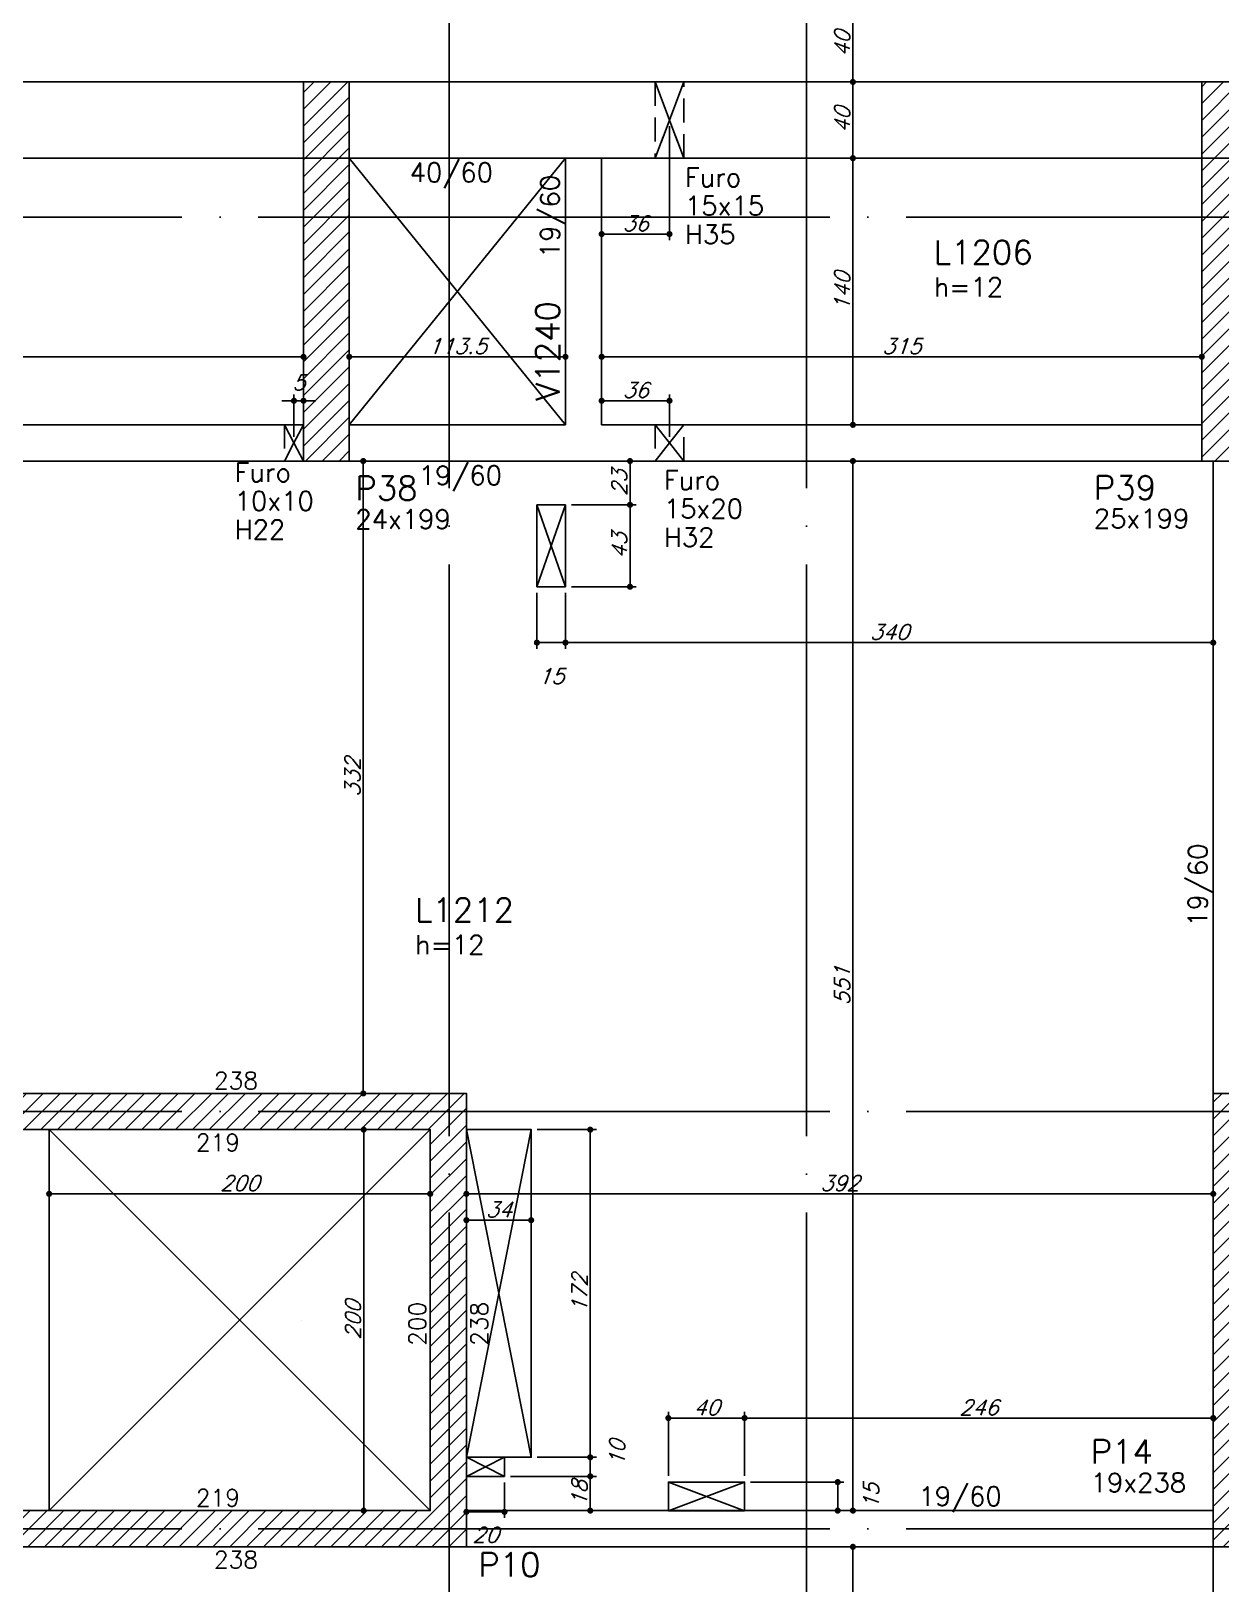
# Model space of a CAD drawing. Extents: x -4228 to 5417, y -2048 to 2452.
# Drawn here: x -25 to 600, y 626 to 1441 of the extents above; entities that cross this region are included whole.
import ezdxf
from ezdxf.enums import TextEntityAlignment as Align

# ---------------------------------------------------------------- set-up
doc = ezdxf.new("R2010")
doc.units = 0
doc.header["$LTSCALE"] = 50
doc.header["$MEASUREMENT"] = 0
for name, pattern in [('DASHED', [0.75, 0.5, -0.25]), ('EIXO', [6.8, 6, -0.4, 0, -0.4]), ('HIDDEN', [0.375, 0.25, -0.125])]:
    doc.linetypes.add(name, pattern=pattern)
doc.layers.get('0').update_dxf_attribs({"linetype": 'CONTINUOUS'})
doc.layers.get('DEFPOINTS').update_dxf_attribs({"linetype": 'CONTINUOUS'})
for name, color, linetype in [('242', 3, 'CONTINUOUS'), ('71', 6, 'CONTINUOUS'), ('F-COTAS', 106, 'CONTINUOUS'), ('F-COTAS-FUROS', 50, 'CONTINUOUS'), ('F-EIXO', 12, 'EIXO'), ('F-FURO-PAREDE', 2, 'HIDDEN'), ('F-FURO-PAREDE-TEXTOS', 2, 'CONTINUOUS'), ('F-LAJES-DIM', 2, 'CONTINUOUS'), ('F-LAJES-NOME', 4, 'CONTINUOUS'), ('F-PILARES-DIM', 172, 'CONTINUOUS'), ('F-PILARES-HACH', 174, 'CONTINUOUS'), ('F-PILARES-NOME', 170, 'CONTINUOUS'), ('F-PILARES-S', 170, 'CONTINUOUS'), ('F-TEXTO', 6, 'CONTINUOUS'), ('F-VIGAS', 3, 'CONTINUOUS'), ('F-VIGAS-DIM', 2, 'CONTINUOUS'), ('F-VIGAS-NOME', 4, 'CONTINUOUS'), ('F-VÃO', 1, 'CONTINUOUS')]:
    doc.layers.add(name, color=color, linetype=linetype)
doc.styles.add('CP-TEXT-INCL', font='simplex.shx', dxfattribs={"oblique": 20})
doc.styles.add('MCP', font='simplex.shx')
doc.styles.add('ROMANS', font='simplex.shx')
doc.dimstyles.new('CP-COTAS-50', dxfattribs={"dimscale": 0.64, "dimtxt": 12.5, "dimasz": 5, "dimexe": 5, "dimexo": 5, "dimgap": 2.5, "dimtad": 1, "dimdec": 1, "dimdsep": 46, "dimtxsty": 'CP-TEXT-INCL', "dimblk1": 'DOT', "dimblk2": 'DOT', "dimsah": 1, "dimcen": 9, "dimclrd": 256, "dimclre": 256, "dimclrt": 256, "dimadec": 0, "dimazin": 0, "dimtfac": 1, "dimtdec": 1, "dimtmove": 2, "dimatfit": 3, "dimldrblk": 'DOT', "dimfxl": 0, "dimtolj": 1, "dimarcsym": 0})

# ---------------------------------------------------------------- blocks, each defined once
blk = doc.blocks.new('*U44')
at = {"layer": 'F-EIXO'}
blk.add_line((0, 0), (7197, 0), dxfattribs=at)
at = {"layer": 'F-TEXTO', "style": 'ROMANS'}
blk.add_attdef('EIXO', text='', height=17.5, dxfattribs=at).set_placement((-28.2072, 0), align=Align.MIDDLE_CENTER)
blk = doc.blocks.new('*U28')
at = {"layer": 'F-EIXO'}
blk.add_line((0, 0), (7197, 0), dxfattribs=at)
at = {"layer": 'F-TEXTO', "style": 'ROMANS'}
blk.add_attdef('EIXO', text='', height=17.5, dxfattribs=at).set_placement((-28.2072, 0), align=Align.MIDDLE_CENTER)
blk = doc.blocks.new('*U22')
at = {"layer": 'F-EIXO'}
blk.add_line((0, 0), (7197, 0), dxfattribs=at)
at = {"layer": 'F-TEXTO', "style": 'ROMANS'}
blk.add_attdef('EIXO', text='', height=17.5, dxfattribs=at).set_placement((-28.2072, 0), align=Align.MIDDLE_CENTER)
blk = doc.blocks.new('*U23')
at = {"layer": 'F-EIXO'}
blk.add_line((0, 0), (7285, 0), dxfattribs=at)
at = {"layer": 'F-TEXTO', "style": 'ROMANS'}
blk.add_attdef('EIXO', text='', height=17.5, dxfattribs=at).set_placement((-28.2072, 0), align=Align.MIDDLE_CENTER)
blk = doc.blocks.new('*U15')
at = {"layer": 'F-EIXO'}
blk.add_line((0, 0), (0, -2655), dxfattribs=at)
at = {"layer": 'F-TEXTO', "style": 'ROMANS'}
blk.add_attdef('EIXO', text='', height=17.5, rotation=360, dxfattribs=at).set_placement((0, 28.21), align=Align.MIDDLE_CENTER)
blk = doc.blocks.new('*U21')
at = {"layer": 'F-EIXO'}
blk.add_line((0, 0), (0, -2655), dxfattribs=at)
at = {"layer": 'F-TEXTO', "style": 'ROMANS'}
blk.add_attdef('EIXO', text='', height=17.5, rotation=360, dxfattribs=at).set_placement((0, 28.21), align=Align.MIDDLE_CENTER)
blk = doc.blocks.new('*U165')
at = {"layer": 'F-VÃO'}
for p, q in [((0, 0), (34, 172)), ((0, 172), (34, 0))]:
    blk.add_line(p, q, dxfattribs=at)
at = {"layer": 'F-VÃO', "color": 3}
blk.add_lwpolyline([(0, 0), (34, 0), (34, 172), (0, 172)], close=True, dxfattribs=at)
blk = doc.blocks.new('_DOT')
at = {"color": 0, "linetype": 'ByBlock'}
blk.add_line((-0.5, 0), (-1, 0), dxfattribs=at)
at = {"color": 0, "linetype": 'ByBlock', "const_width": 0.5}
blk.add_lwpolyline([(-0.25, 0, 1), (0.25, 0, 1)], format="xyb", close=True, dxfattribs=at)
blk = doc.blocks.new('*D295')
at = {"layer": 'DEFPOINTS', "color": 0, "linetype": 'Continuous', "transparency": 16777216}
for p in [(238, 864.5), (269.02, 864.5), (238, 692.5)]:
    blk.add_point(p, dxfattribs=at)
at = {"layer": 'F-COTAS-FUROS', "linetype": 'Continuous', "lineweight": -2, "transparency": 16777216}
for p, q in [((241.2, 864.5), (272.22, 864.5)), ((269.02, 695.7), (269.02, 861.3)), ((241.2, 692.5), (272.22, 692.5))]:
    blk.add_line(p, q, dxfattribs=at)
at = {"layer": 'F-COTAS-FUROS', "linetype": 'Continuous', "lineweight": -2, "transparency": 16777216, "xscale": 3.2, "yscale": 3.2, "zscale": 3.2}
for p, rotation in [((269.02, 864.5), 90), ((269.02, 692.5), 270)]:
    blk.add_blockref('_DOT', p, dxfattribs=dict(at, rotation=rotation))
at = {"layer": 'F-COTAS-FUROS', "linetype": 'Continuous', "transparency": 16777216, "insert": (263.42, 778.5), "char_height": 8, "attachment_point": 5, "rotation": 90, "style": 'CP-TEXT-INCL'}
blk.add_mtext('\\A1;172', dxfattribs=at)
blk = doc.blocks.new('*D296')
at = {"layer": 'DEFPOINTS', "color": 0, "linetype": 'Continuous', "transparency": 16777216}
for p in [(238, 816.98), (204, 803.1), (238, 803.1)]:
    blk.add_point(p, dxfattribs=at)
at = {"layer": 'F-COTAS-FUROS', "linetype": 'Continuous', "lineweight": -2, "transparency": 16777216}
for p, q in [((204, 806.3), (204, 820.18)), ((207.2, 816.98), (234.8, 816.98)), ((238, 806.3), (238, 820.18))]:
    blk.add_line(p, q, dxfattribs=at)
at = {"layer": 'F-COTAS-FUROS', "linetype": 'Continuous', "lineweight": -2, "transparency": 16777216, "xscale": 3.2, "yscale": 3.2, "zscale": 3.2, "rotation": 180}
blk.add_blockref('_DOT', (204, 816.98), dxfattribs=at)
at = {"layer": 'F-COTAS-FUROS', "linetype": 'Continuous', "lineweight": -2, "transparency": 16777216, "xscale": 3.2, "yscale": 3.2, "zscale": 3.2}
blk.add_blockref('_DOT', (238, 816.98), dxfattribs=at)
at = {"layer": 'F-COTAS-FUROS', "linetype": 'Continuous', "transparency": 16777216, "insert": (221, 822.58), "char_height": 8, "attachment_point": 5, "style": 'CP-TEXT-INCL'}
blk.add_mtext('\\A1;34', dxfattribs=at)
blk = doc.blocks.new('*U168')
at = {"layer": 'F-VÃO'}
for p, q in [((0, 0), (40, 15)), ((0, 15), (40, 0))]:
    blk.add_line(p, q, dxfattribs=at)
at = {"layer": 'F-VÃO', "color": 3}
blk.add_lwpolyline([(0, 0), (40, 0), (40, 15), (0, 15)], close=True, dxfattribs=at)
blk = doc.blocks.new('*D286')
at = {"layer": 'DEFPOINTS', "color": 0, "linetype": 'Continuous', "transparency": 16777216}
for p in [(350, 713.1), (310, 679.48), (350, 679.48)]:
    blk.add_point(p, dxfattribs=at)
at = {"layer": 'F-COTAS-FUROS', "linetype": 'Continuous', "lineweight": -2, "transparency": 16777216}
for p, q in [((310, 682.68), (310, 716.3)), ((313.2, 713.1), (346.8, 713.1)), ((350, 682.68), (350, 716.3))]:
    blk.add_line(p, q, dxfattribs=at)
at = {"layer": 'F-COTAS-FUROS', "linetype": 'Continuous', "lineweight": -2, "transparency": 16777216, "xscale": 3.2, "yscale": 3.2, "zscale": 3.2, "rotation": 180}
blk.add_blockref('_DOT', (310, 713.1), dxfattribs=at)
at = {"layer": 'F-COTAS-FUROS', "linetype": 'Continuous', "lineweight": -2, "transparency": 16777216, "xscale": 3.2, "yscale": 3.2, "zscale": 3.2}
blk.add_blockref('_DOT', (350, 713.1), dxfattribs=at)
at = {"layer": 'F-COTAS-FUROS', "linetype": 'Continuous', "transparency": 16777216, "insert": (330, 718.7), "char_height": 8, "attachment_point": 5, "style": 'CP-TEXT-INCL'}
blk.add_mtext('\\A1;40', dxfattribs=at)
blk = doc.blocks.new('*D287')
at = {"layer": 'DEFPOINTS', "color": 0, "linetype": 'Continuous', "transparency": 16777216}
for p in [(596, 713.1), (350, 679.48), (596, 679.48)]:
    blk.add_point(p, dxfattribs=at)
at = {"layer": 'F-COTAS-FUROS', "linetype": 'Continuous', "lineweight": -2, "transparency": 16777216}
for p, q in [((350, 682.68), (350, 716.3)), ((353.2, 713.1), (592.8, 713.1)), ((596, 682.68), (596, 716.3))]:
    blk.add_line(p, q, dxfattribs=at)
at = {"layer": 'F-COTAS-FUROS', "linetype": 'Continuous', "lineweight": -2, "transparency": 16777216, "xscale": 3.2, "yscale": 3.2, "zscale": 3.2, "rotation": 180}
blk.add_blockref('_DOT', (350, 713.1), dxfattribs=at)
at = {"layer": 'F-COTAS-FUROS', "linetype": 'Continuous', "lineweight": -2, "transparency": 16777216, "xscale": 3.2, "yscale": 3.2, "zscale": 3.2}
blk.add_blockref('_DOT', (596, 713.1), dxfattribs=at)
at = {"layer": 'F-COTAS-FUROS', "linetype": 'Continuous', "transparency": 16777216, "insert": (473, 718.7), "char_height": 8, "attachment_point": 5, "style": 'CP-TEXT-INCL'}
blk.add_mtext('\\A1;246', dxfattribs=at)
blk = doc.blocks.new('*D288')
at = {"layer": 'DEFPOINTS', "color": 0, "linetype": 'Continuous', "transparency": 16777216}
for p in [(350, 679.48), (398.89, 679.48), (350, 664.5)]:
    blk.add_point(p, dxfattribs=at)
at = {"layer": 'F-COTAS-FUROS', "linetype": 'Continuous', "lineweight": -2, "transparency": 16777216}
for p, q in [((353.2, 679.48), (402.09, 679.48)), ((398.89, 667.7), (398.89, 676.28)), ((353.2, 664.5), (402.09, 664.5))]:
    blk.add_line(p, q, dxfattribs=at)
at = {"layer": 'F-COTAS-FUROS', "linetype": 'Continuous', "lineweight": -2, "transparency": 16777216, "xscale": 3.2, "yscale": 3.2, "zscale": 3.2}
for p, rotation in [((398.89, 679.48), 90), ((398.89, 664.5), 270)]:
    blk.add_blockref('_DOT', p, dxfattribs=dict(at, rotation=rotation))
at = {"layer": 'F-COTAS-FUROS', "linetype": 'Continuous', "transparency": 16777216, "insert": (416.49, 671.99), "char_height": 8, "attachment_point": 5, "rotation": 90, "style": 'CP-TEXT-INCL'}
blk.add_mtext('\\A1;15', dxfattribs=at)
blk = doc.blocks.new('*U189')
at = {"layer": 'F-VÃO'}
for p, q in [((0, 0), (15, 43)), ((0, 43), (15, 0))]:
    blk.add_line(p, q, dxfattribs=at)
at = {"layer": 'F-VÃO', "color": 3}
blk.add_lwpolyline([(0, 0), (15, 0), (15, 43), (0, 43)], close=True, dxfattribs=at)
blk = doc.blocks.new('*D269')
at = {"layer": 'DEFPOINTS', "color": 0, "linetype": 'Continuous', "transparency": 16777216}
for p in [(256, 1192.5), (289.88, 1192.5), (256, 1149.5)]:
    blk.add_point(p, dxfattribs=at)
at = {"layer": 'F-COTAS-FUROS', "linetype": 'Continuous', "lineweight": -2, "transparency": 16777216}
for p, q in [((259.2, 1192.5), (293.08, 1192.5)), ((289.88, 1152.7), (289.88, 1189.3)), ((259.2, 1149.5), (293.08, 1149.5))]:
    blk.add_line(p, q, dxfattribs=at)
at = {"layer": 'F-COTAS-FUROS', "linetype": 'Continuous', "lineweight": -2, "transparency": 16777216, "xscale": 3.2, "yscale": 3.2, "zscale": 3.2}
for p, rotation in [((289.88, 1192.5), 90), ((289.88, 1149.5), 270)]:
    blk.add_blockref('_DOT', p, dxfattribs=dict(at, rotation=rotation))
at = {"layer": 'F-COTAS-FUROS', "linetype": 'Continuous', "transparency": 16777216, "insert": (284.28, 1171), "char_height": 8, "attachment_point": 5, "rotation": 90, "style": 'CP-TEXT-INCL'}
blk.add_mtext('\\A1;43', dxfattribs=at)
blk = doc.blocks.new('*D270')
at = {"layer": 'DEFPOINTS', "color": 0, "linetype": 'Continuous', "transparency": 16777216}
for p in [(265.5, 1215.5), (289.88, 1215.5), (256, 1192.5)]:
    blk.add_point(p, dxfattribs=at)
at = {"layer": 'F-COTAS-FUROS', "linetype": 'Continuous', "lineweight": -2, "transparency": 16777216}
for p, q in [((268.7, 1215.5), (293.08, 1215.5)), ((289.88, 1195.7), (289.88, 1212.3)), ((259.2, 1192.5), (293.08, 1192.5))]:
    blk.add_line(p, q, dxfattribs=at)
at = {"layer": 'F-COTAS-FUROS', "linetype": 'Continuous', "lineweight": -2, "transparency": 16777216, "xscale": 3.2, "yscale": 3.2, "zscale": 3.2}
for p, rotation in [((289.88, 1215.5), 90), ((289.88, 1192.5), 270)]:
    blk.add_blockref('_DOT', p, dxfattribs=dict(at, rotation=rotation))
at = {"layer": 'F-COTAS-FUROS', "linetype": 'Continuous', "transparency": 16777216, "insert": (284.28, 1204), "char_height": 8, "attachment_point": 5, "rotation": 90, "style": 'CP-TEXT-INCL'}
blk.add_mtext('\\A1;23', dxfattribs=at)
blk = doc.blocks.new('*D271')
at = {"layer": 'DEFPOINTS', "color": 0, "linetype": 'Continuous', "transparency": 16777216}
for p in [(241, 1149.5), (256, 1149.5), (256, 1120.16)]:
    blk.add_point(p, dxfattribs=at)
at = {"layer": 'F-COTAS-FUROS', "linetype": 'Continuous', "lineweight": -2, "transparency": 16777216}
for p, q in [((241, 1146.3), (241, 1116.96)), ((256, 1146.3), (256, 1116.96)), ((244.2, 1120.16), (252.8, 1120.16))]:
    blk.add_line(p, q, dxfattribs=at)
at = {"layer": 'F-COTAS-FUROS', "linetype": 'Continuous', "lineweight": -2, "transparency": 16777216, "xscale": 3.2, "yscale": 3.2, "zscale": 3.2, "rotation": 180}
blk.add_blockref('_DOT', (241, 1120.16), dxfattribs=at)
at = {"layer": 'F-COTAS-FUROS', "linetype": 'Continuous', "lineweight": -2, "transparency": 16777216, "xscale": 3.2, "yscale": 3.2, "zscale": 3.2}
blk.add_blockref('_DOT', (256, 1120.16), dxfattribs=at)
at = {"layer": 'F-COTAS-FUROS', "linetype": 'Continuous', "transparency": 16777216, "insert": (248.5, 1102.56), "char_height": 8, "attachment_point": 5, "style": 'CP-TEXT-INCL'}
blk.add_mtext('\\A1;15', dxfattribs=at)
blk = doc.blocks.new('*D272')
at = {"layer": 'DEFPOINTS', "color": 0, "linetype": 'Continuous', "transparency": 16777216}
for p in [(256, 1149.5), (596, 1149.5), (596, 1120.16)]:
    blk.add_point(p, dxfattribs=at)
at = {"layer": 'F-COTAS-FUROS', "linetype": 'Continuous', "lineweight": -2, "transparency": 16777216}
for p, q in [((256, 1146.3), (256, 1116.96)), ((596, 1146.3), (596, 1116.96)), ((259.2, 1120.16), (592.8, 1120.16))]:
    blk.add_line(p, q, dxfattribs=at)
at = {"layer": 'F-COTAS-FUROS', "linetype": 'Continuous', "lineweight": -2, "transparency": 16777216, "xscale": 3.2, "yscale": 3.2, "zscale": 3.2, "rotation": 180}
blk.add_blockref('_DOT', (256, 1120.16), dxfattribs=at)
at = {"layer": 'F-COTAS-FUROS', "linetype": 'Continuous', "lineweight": -2, "transparency": 16777216, "xscale": 3.2, "yscale": 3.2, "zscale": 3.2}
blk.add_blockref('_DOT', (596, 1120.16), dxfattribs=at)
at = {"layer": 'F-COTAS-FUROS', "linetype": 'Continuous', "transparency": 16777216, "insert": (426, 1125.76), "char_height": 8, "attachment_point": 5, "style": 'CP-TEXT-INCL'}
blk.add_mtext('\\A1;340', dxfattribs=at)
blk = doc.blocks.new('*U207')
at = {"layer": 'F-VÃO'}
for p, q in [((0, 0), (20, 10)), ((0, 10), (20, 0))]:
    blk.add_line(p, q, dxfattribs=at)
at = {"layer": 'F-VÃO', "color": 3}
blk.add_lwpolyline([(0, 0), (20, 0), (20, 10), (0, 10)], close=True, dxfattribs=at)
blk = doc.blocks.new('*D210')
at = {"layer": 'DEFPOINTS', "color": 0, "linetype": 'Continuous', "transparency": 16777216}
for p in [(204, 682.5), (224, 682.5), (224, 663.84)]:
    blk.add_point(p, dxfattribs=at)
at = {"layer": 'F-COTAS-FUROS', "linetype": 'Continuous', "lineweight": -2, "transparency": 16777216}
for p, q in [((204, 679.3), (204, 660.64)), ((224, 679.3), (224, 660.64)), ((207.2, 663.84), (220.8, 663.84))]:
    blk.add_line(p, q, dxfattribs=at)
at = {"layer": 'F-COTAS-FUROS', "linetype": 'Continuous', "lineweight": -2, "transparency": 16777216, "xscale": 3.2, "yscale": 3.2, "zscale": 3.2, "rotation": 180}
blk.add_blockref('_DOT', (204, 663.84), dxfattribs=at)
at = {"layer": 'F-COTAS-FUROS', "linetype": 'Continuous', "lineweight": -2, "transparency": 16777216, "xscale": 3.2, "yscale": 3.2, "zscale": 3.2}
blk.add_blockref('_DOT', (224, 663.84), dxfattribs=at)
at = {"layer": 'F-COTAS-FUROS', "linetype": 'Continuous', "transparency": 16777216, "insert": (214, 651.75), "char_height": 8, "attachment_point": 5, "style": 'CP-TEXT-INCL'}
blk.add_mtext('\\A1;20', dxfattribs=at)
blk = doc.blocks.new('*D211')
at = {"layer": 'DEFPOINTS', "color": 0, "linetype": 'Continuous', "transparency": 16777216}
for p in [(238, 692.5), (269.02, 692.5), (224, 682.5)]:
    blk.add_point(p, dxfattribs=at)
at = {"layer": 'F-COTAS-FUROS', "linetype": 'Continuous', "lineweight": -2, "transparency": 16777216}
for p, q in [((241.2, 692.5), (272.22, 692.5)), ((269.02, 685.7), (269.02, 689.3)), ((227.2, 682.5), (272.22, 682.5))]:
    blk.add_line(p, q, dxfattribs=at)
at = {"layer": 'F-COTAS-FUROS', "linetype": 'Continuous', "lineweight": -2, "transparency": 16777216, "xscale": 3.2, "yscale": 3.2, "zscale": 3.2}
for p, rotation in [((269.02, 692.5), 90), ((269.02, 682.5), 270)]:
    blk.add_blockref('_DOT', p, dxfattribs=dict(at, rotation=rotation))
at = {"layer": 'F-COTAS-FUROS', "linetype": 'Continuous', "transparency": 16777216, "insert": (283.18, 694.67), "char_height": 8, "attachment_point": 5, "rotation": 90, "style": 'CP-TEXT-INCL'}
blk.add_mtext('\\A1;10', dxfattribs=at)
blk = doc.blocks.new('*D212')
at = {"layer": 'DEFPOINTS', "color": 0, "linetype": 'Continuous', "transparency": 16777216}
for p in [(257.33, 682.5), (269.02, 682.5), (257.33, 664.5)]:
    blk.add_point(p, dxfattribs=at)
at = {"layer": 'F-COTAS-FUROS', "linetype": 'Continuous', "lineweight": -2, "transparency": 16777216}
for p, q in [((260.53, 682.5), (272.22, 682.5)), ((269.02, 667.7), (269.02, 679.3)), ((260.53, 664.5), (272.22, 664.5))]:
    blk.add_line(p, q, dxfattribs=at)
at = {"layer": 'F-COTAS-FUROS', "linetype": 'Continuous', "lineweight": -2, "transparency": 16777216, "xscale": 3.2, "yscale": 3.2, "zscale": 3.2}
for p, rotation in [((269.02, 682.5), 90), ((269.02, 664.5), 270)]:
    blk.add_blockref('_DOT', p, dxfattribs=dict(at, rotation=rotation))
at = {"layer": 'F-COTAS-FUROS', "linetype": 'Continuous', "transparency": 16777216, "insert": (263.42, 673.5), "char_height": 8, "attachment_point": 5, "rotation": 90, "style": 'CP-TEXT-INCL'}
blk.add_mtext('\\A1;18', dxfattribs=at)
blk = doc.blocks.new('*D344')
at = {"layer": 'DEFPOINTS', "color": 0, "linetype": 'Continuous', "transparency": 16777216}
for p in [(406.88, 645.5), (406.88, 645.5), (406.88, 493.5)]:
    blk.add_point(p, dxfattribs=at)
at = {"layer": 'F-COTAS', "linetype": 'Continuous', "lineweight": -2, "transparency": 16777216}
blk.add_line((406.88, 496.7), (406.88, 642.3), dxfattribs=at)
at = {"layer": 'F-COTAS', "linetype": 'Continuous', "lineweight": -2, "transparency": 16777216, "xscale": 3.2, "yscale": 3.2, "zscale": 3.2}
for p, rotation in [((406.88, 645.5), 90), ((406.88, 493.5), 270)]:
    blk.add_blockref('_DOT', p, dxfattribs=dict(at, rotation=rotation))
at = {"layer": 'F-COTAS', "linetype": 'Continuous', "transparency": 16777216, "insert": (401.28, 569.5), "char_height": 8, "attachment_point": 5, "rotation": 90, "style": 'CP-TEXT-INCL'}
blk.add_mtext('\\A1;152', dxfattribs=at)
blk = doc.blocks.new('*D345')
at = {"layer": 'DEFPOINTS', "color": 0, "linetype": 'Continuous', "transparency": 16777216}
for p in [(406.88, 1215.5), (406.88, 1215.5), (406.88, 664.5)]:
    blk.add_point(p, dxfattribs=at)
at = {"layer": 'F-COTAS', "linetype": 'Continuous', "lineweight": -2, "transparency": 16777216}
blk.add_line((406.88, 667.7), (406.88, 1212.3), dxfattribs=at)
at = {"layer": 'F-COTAS', "linetype": 'Continuous', "lineweight": -2, "transparency": 16777216, "xscale": 3.2, "yscale": 3.2, "zscale": 3.2}
for p, rotation in [((406.88, 1215.5), 90), ((406.88, 664.5), 270)]:
    blk.add_blockref('_DOT', p, dxfattribs=dict(at, rotation=rotation))
at = {"layer": 'F-COTAS', "linetype": 'Continuous', "transparency": 16777216, "insert": (401.28, 940), "char_height": 8, "attachment_point": 5, "rotation": 90, "style": 'CP-TEXT-INCL'}
blk.add_mtext('\\A1;551', dxfattribs=at)
blk = doc.blocks.new('*D346')
at = {"layer": 'DEFPOINTS', "color": 0, "linetype": 'Continuous', "transparency": 16777216}
for p in [(406.88, 1374.5), (406.88, 1374.5), (406.88, 1234.5)]:
    blk.add_point(p, dxfattribs=at)
at = {"layer": 'F-COTAS', "linetype": 'Continuous', "lineweight": -2, "transparency": 16777216}
blk.add_line((406.88, 1237.7), (406.88, 1371.3), dxfattribs=at)
at = {"layer": 'F-COTAS', "linetype": 'Continuous', "lineweight": -2, "transparency": 16777216, "xscale": 3.2, "yscale": 3.2, "zscale": 3.2}
for p, rotation in [((406.88, 1374.5), 90), ((406.88, 1234.5), 270)]:
    blk.add_blockref('_DOT', p, dxfattribs=dict(at, rotation=rotation))
at = {"layer": 'F-COTAS', "linetype": 'Continuous', "transparency": 16777216, "insert": (401.28, 1304.5), "char_height": 8, "attachment_point": 5, "rotation": 90, "style": 'CP-TEXT-INCL'}
blk.add_mtext('\\A1;140', dxfattribs=at)
blk = doc.blocks.new('*D347')
at = {"layer": 'DEFPOINTS', "color": 0, "linetype": 'Continuous', "transparency": 16777216}
for p in [(406.88, 1414.5), (406.88, 1414.5), (406.88, 1374.5)]:
    blk.add_point(p, dxfattribs=at)
at = {"layer": 'F-COTAS', "linetype": 'Continuous', "lineweight": -2, "transparency": 16777216}
blk.add_line((406.88, 1377.7), (406.88, 1411.3), dxfattribs=at)
at = {"layer": 'F-COTAS', "linetype": 'Continuous', "lineweight": -2, "transparency": 16777216, "xscale": 3.2, "yscale": 3.2, "zscale": 3.2}
for p, rotation in [((406.88, 1414.5), 90), ((406.88, 1374.5), 270)]:
    blk.add_blockref('_DOT', p, dxfattribs=dict(at, rotation=rotation))
at = {"layer": 'F-COTAS', "linetype": 'Continuous', "transparency": 16777216, "insert": (401.28, 1394.5), "char_height": 8, "attachment_point": 5, "rotation": 90, "style": 'CP-TEXT-INCL'}
blk.add_mtext('\\A1;40', dxfattribs=at)
blk = doc.blocks.new('*D348')
at = {"layer": 'DEFPOINTS', "color": 0, "linetype": 'Continuous', "transparency": 16777216}
for p in [(406.88, 1454.5), (406.88, 1454.5), (406.88, 1414.5)]:
    blk.add_point(p, dxfattribs=at)
at = {"layer": 'F-COTAS', "linetype": 'Continuous', "lineweight": -2, "transparency": 16777216}
blk.add_line((406.88, 1417.7), (406.88, 1451.3), dxfattribs=at)
at = {"layer": 'F-COTAS', "linetype": 'Continuous', "lineweight": -2, "transparency": 16777216, "xscale": 3.2, "yscale": 3.2, "zscale": 3.2}
for p, rotation in [((406.88, 1454.5), 90), ((406.88, 1414.5), 270)]:
    blk.add_blockref('_DOT', p, dxfattribs=dict(at, rotation=rotation))
at = {"layer": 'F-COTAS', "linetype": 'Continuous', "transparency": 16777216, "insert": (401.28, 1434.5), "char_height": 8, "attachment_point": 5, "rotation": 90, "style": 'CP-TEXT-INCL'}
blk.add_mtext('\\A1;40', dxfattribs=at)
blk = doc.blocks.new('*D351')
at = {"layer": 'DEFPOINTS', "color": 0, "linetype": 'Continuous', "transparency": 16777216}
for p in [(150.08, 864.5), (150.08, 864.5), (150.08, 664.5)]:
    blk.add_point(p, dxfattribs=at)
at = {"layer": 'F-COTAS', "linetype": 'Continuous', "lineweight": -2, "transparency": 16777216}
blk.add_line((150.08, 667.7), (150.08, 861.3), dxfattribs=at)
at = {"layer": 'F-COTAS', "linetype": 'Continuous', "lineweight": -2, "transparency": 16777216, "xscale": 3.2, "yscale": 3.2, "zscale": 3.2}
for p, rotation in [((150.08, 864.5), 90), ((150.08, 664.5), 270)]:
    blk.add_blockref('_DOT', p, dxfattribs=dict(at, rotation=rotation))
at = {"layer": 'F-COTAS', "linetype": 'Continuous', "transparency": 16777216, "insert": (144.48, 764.5), "char_height": 8, "attachment_point": 5, "rotation": 90, "style": 'CP-TEXT-INCL'}
blk.add_mtext('\\A1;200', dxfattribs=at)
blk = doc.blocks.new('*D352')
at = {"layer": 'DEFPOINTS', "color": 0, "linetype": 'Continuous', "transparency": 16777216}
for p in [(149.87, 1215.5), (149.87, 1215.5), (149.87, 883.5)]:
    blk.add_point(p, dxfattribs=at)
at = {"layer": 'F-COTAS', "linetype": 'Continuous', "lineweight": -2, "transparency": 16777216}
blk.add_line((149.87, 886.7), (149.87, 1212.3), dxfattribs=at)
at = {"layer": 'F-COTAS', "linetype": 'Continuous', "lineweight": -2, "transparency": 16777216, "xscale": 3.2, "yscale": 3.2, "zscale": 3.2}
for p, rotation in [((149.87, 1215.5), 90), ((149.87, 883.5), 270)]:
    blk.add_blockref('_DOT', p, dxfattribs=dict(at, rotation=rotation))
at = {"layer": 'F-COTAS', "linetype": 'Continuous', "transparency": 16777216, "insert": (144.27, 1049.5), "char_height": 8, "attachment_point": 5, "rotation": 90, "style": 'CP-TEXT-INCL'}
blk.add_mtext('\\A1;332', dxfattribs=at)
blk = doc.blocks.new('*D439')
at = {"layer": 'DEFPOINTS', "color": 0, "linetype": 'Continuous', "transparency": 16777216}
for p in [(-15, 830.78), (185, 830.78), (185, 830.78)]:
    blk.add_point(p, dxfattribs=at)
at = {"layer": 'F-COTAS', "linetype": 'Continuous', "lineweight": -2, "transparency": 16777216}
blk.add_line((-11.8, 830.78), (181.8, 830.78), dxfattribs=at)
at = {"layer": 'F-COTAS', "linetype": 'Continuous', "lineweight": -2, "transparency": 16777216, "xscale": 3.2, "yscale": 3.2, "zscale": 3.2, "rotation": 180}
blk.add_blockref('_DOT', (-15, 830.78), dxfattribs=at)
at = {"layer": 'F-COTAS', "linetype": 'Continuous', "lineweight": -2, "transparency": 16777216, "xscale": 3.2, "yscale": 3.2, "zscale": 3.2}
blk.add_blockref('_DOT', (185, 830.78), dxfattribs=at)
at = {"layer": 'F-COTAS', "linetype": 'Continuous', "transparency": 16777216, "insert": (85, 836.38), "char_height": 8, "attachment_point": 5, "style": 'CP-TEXT-INCL'}
blk.add_mtext('\\A1;200', dxfattribs=at)
blk = doc.blocks.new('*D440')
at = {"layer": 'DEFPOINTS', "color": 0, "linetype": 'Continuous', "transparency": 16777216}
for p in [(204, 830.78), (596, 830.78), (596, 830.78)]:
    blk.add_point(p, dxfattribs=at)
at = {"layer": 'F-COTAS', "linetype": 'Continuous', "lineweight": -2, "transparency": 16777216}
blk.add_line((207.2, 830.78), (592.8, 830.78), dxfattribs=at)
at = {"layer": 'F-COTAS', "linetype": 'Continuous', "lineweight": -2, "transparency": 16777216, "xscale": 3.2, "yscale": 3.2, "zscale": 3.2, "rotation": 180}
blk.add_blockref('_DOT', (204, 830.78), dxfattribs=at)
at = {"layer": 'F-COTAS', "linetype": 'Continuous', "lineweight": -2, "transparency": 16777216, "xscale": 3.2, "yscale": 3.2, "zscale": 3.2}
blk.add_blockref('_DOT', (596, 830.78), dxfattribs=at)
at = {"layer": 'F-COTAS', "linetype": 'Continuous', "transparency": 16777216, "insert": (400, 836.38), "char_height": 8, "attachment_point": 5, "style": 'CP-TEXT-INCL'}
blk.add_mtext('\\A1;392', dxfattribs=at)
blk = doc.blocks.new('*D449')
at = {"layer": 'DEFPOINTS', "color": 0, "linetype": 'Continuous', "transparency": 16777216}
for p in [(-537, 1270.21), (118.5, 1270.21), (118.5, 1270.21)]:
    blk.add_point(p, dxfattribs=at)
at = {"layer": 'F-COTAS', "linetype": 'Continuous', "lineweight": -2, "transparency": 16777216}
blk.add_line((-533.8, 1270.21), (115.3, 1270.21), dxfattribs=at)
at = {"layer": 'F-COTAS', "linetype": 'Continuous', "lineweight": -2, "transparency": 16777216, "xscale": 3.2, "yscale": 3.2, "zscale": 3.2, "rotation": 180}
blk.add_blockref('_DOT', (-537, 1270.21), dxfattribs=at)
at = {"layer": 'F-COTAS', "linetype": 'Continuous', "lineweight": -2, "transparency": 16777216, "xscale": 3.2, "yscale": 3.2, "zscale": 3.2}
blk.add_blockref('_DOT', (118.5, 1270.21), dxfattribs=at)
at = {"layer": 'F-COTAS', "linetype": 'Continuous', "transparency": 16777216, "insert": (-209.25, 1275.81), "char_height": 8, "attachment_point": 5, "style": 'CP-TEXT-INCL'}
blk.add_mtext('\\A1;655.5', dxfattribs=at)
blk = doc.blocks.new('*D450')
at = {"layer": 'DEFPOINTS', "color": 0, "linetype": 'Continuous', "transparency": 16777216}
for p in [(142.5, 1270.21), (256, 1270.21), (256, 1270.21)]:
    blk.add_point(p, dxfattribs=at)
at = {"layer": 'F-COTAS', "linetype": 'Continuous', "lineweight": -2, "transparency": 16777216}
blk.add_line((145.7, 1270.21), (252.8, 1270.21), dxfattribs=at)
at = {"layer": 'F-COTAS', "linetype": 'Continuous', "lineweight": -2, "transparency": 16777216, "xscale": 3.2, "yscale": 3.2, "zscale": 3.2, "rotation": 180}
blk.add_blockref('_DOT', (142.5, 1270.21), dxfattribs=at)
at = {"layer": 'F-COTAS', "linetype": 'Continuous', "lineweight": -2, "transparency": 16777216, "xscale": 3.2, "yscale": 3.2, "zscale": 3.2}
blk.add_blockref('_DOT', (256, 1270.21), dxfattribs=at)
at = {"layer": 'F-COTAS', "linetype": 'Continuous', "transparency": 16777216, "insert": (199.25, 1275.81), "char_height": 8, "attachment_point": 5, "style": 'CP-TEXT-INCL'}
blk.add_mtext('\\A1;113.5', dxfattribs=at)
blk = doc.blocks.new('*D451')
at = {"layer": 'DEFPOINTS', "color": 0, "linetype": 'Continuous', "transparency": 16777216}
for p in [(275, 1270.21), (590, 1270.21), (590, 1270.21)]:
    blk.add_point(p, dxfattribs=at)
at = {"layer": 'F-COTAS', "linetype": 'Continuous', "lineweight": -2, "transparency": 16777216}
blk.add_line((278.2, 1270.21), (586.8, 1270.21), dxfattribs=at)
at = {"layer": 'F-COTAS', "linetype": 'Continuous', "lineweight": -2, "transparency": 16777216, "xscale": 3.2, "yscale": 3.2, "zscale": 3.2, "rotation": 180}
blk.add_blockref('_DOT', (275, 1270.21), dxfattribs=at)
at = {"layer": 'F-COTAS', "linetype": 'Continuous', "lineweight": -2, "transparency": 16777216, "xscale": 3.2, "yscale": 3.2, "zscale": 3.2}
blk.add_blockref('_DOT', (590, 1270.21), dxfattribs=at)
at = {"layer": 'F-COTAS', "linetype": 'Continuous', "transparency": 16777216, "insert": (432.5, 1275.81), "char_height": 8, "attachment_point": 5, "style": 'CP-TEXT-INCL'}
blk.add_mtext('\\A1;315', dxfattribs=at)
blk = doc.blocks.new('*D478')
at = {"layer": 'DEFPOINTS', "color": 0, "linetype": 'Continuous', "transparency": 16777216}
for p in [(118.5, 1247.14), (118.5, 1237.38), (113.5, 1225)]:
    blk.add_point(p, dxfattribs=at)
at = {"layer": 'F-COTAS-FUROS', "linetype": 'Continuous', "lineweight": -2, "transparency": 16777216}
for p, q in [((113.5, 1228.2), (113.5, 1250.34)), ((118.5, 1240.58), (118.5, 1250.34)), ((110.3, 1247.14), (107.1, 1247.14)), ((113.5, 1247.14), (118.5, 1247.14)), ((121.7, 1247.14), (124.9, 1247.14))]:
    blk.add_line(p, q, dxfattribs=at)
at = {"layer": 'F-COTAS-FUROS', "linetype": 'Continuous', "lineweight": -2, "transparency": 16777216, "xscale": 3.2, "yscale": 3.2, "zscale": 3.2}
blk.add_blockref('_DOT', (113.5, 1247.14), dxfattribs=at)
at = {"layer": 'F-COTAS-FUROS', "linetype": 'Continuous', "lineweight": -2, "transparency": 16777216, "xscale": 3.2, "yscale": 3.2, "zscale": 3.2, "rotation": 180}
blk.add_blockref('_DOT', (118.5, 1247.14), dxfattribs=at)
at = {"layer": 'F-COTAS-FUROS', "linetype": 'Continuous', "transparency": 16777216, "insert": (116, 1256.74), "char_height": 8, "attachment_point": 5, "style": 'CP-TEXT-INCL'}
blk.add_mtext('\\A1;5', dxfattribs=at)
blk = doc.blocks.new('*D479')
at = {"layer": 'DEFPOINTS', "color": 0, "linetype": 'Continuous', "transparency": 16777216}
for p in [(310.6, 1394.5), (275, 1362.28), (275, 1334.65)]:
    blk.add_point(p, dxfattribs=at)
at = {"layer": 'F-COTAS-FUROS', "linetype": 'Continuous', "lineweight": -2, "transparency": 16777216}
for p, q in [((310.6, 1391.3), (310.6, 1331.45)), ((275, 1359.08), (275, 1331.45)), ((307.4, 1334.65), (278.2, 1334.65))]:
    blk.add_line(p, q, dxfattribs=at)
at = {"layer": 'F-COTAS-FUROS', "linetype": 'Continuous', "lineweight": -2, "transparency": 16777216, "xscale": 3.2, "yscale": 3.2, "zscale": 3.2, "rotation": 180}
blk.add_blockref('_DOT', (275, 1334.65), dxfattribs=at)
at = {"layer": 'F-COTAS-FUROS', "linetype": 'Continuous', "lineweight": -2, "transparency": 16777216, "xscale": 3.2, "yscale": 3.2, "zscale": 3.2}
blk.add_blockref('_DOT', (310.6, 1334.65), dxfattribs=at)
at = {"layer": 'F-COTAS-FUROS', "linetype": 'Continuous', "transparency": 16777216, "insert": (292.8, 1340.25), "char_height": 8, "attachment_point": 5, "style": 'CP-TEXT-INCL'}
blk.add_mtext('\\A1;36', dxfattribs=at)
blk = doc.blocks.new('*D480')
at = {"layer": 'DEFPOINTS', "color": 0, "linetype": 'Continuous', "transparency": 16777216}
for p in [(275, 1247.14), (275, 1242.9), (310.6, 1225)]:
    blk.add_point(p, dxfattribs=at)
at = {"layer": 'F-COTAS-FUROS', "linetype": 'Continuous', "lineweight": -2, "transparency": 16777216}
for p, q in [((275, 1246.1), (275, 1250.34)), ((310.6, 1228.2), (310.6, 1250.34)), ((307.4, 1247.14), (278.2, 1247.14))]:
    blk.add_line(p, q, dxfattribs=at)
at = {"layer": 'F-COTAS-FUROS', "linetype": 'Continuous', "lineweight": -2, "transparency": 16777216, "xscale": 3.2, "yscale": 3.2, "zscale": 3.2, "rotation": 180}
blk.add_blockref('_DOT', (275, 1247.14), dxfattribs=at)
at = {"layer": 'F-COTAS-FUROS', "linetype": 'Continuous', "lineweight": -2, "transparency": 16777216, "xscale": 3.2, "yscale": 3.2, "zscale": 3.2}
blk.add_blockref('_DOT', (310.6, 1247.14), dxfattribs=at)
at = {"layer": 'F-COTAS-FUROS', "linetype": 'Continuous', "transparency": 16777216, "insert": (292.8, 1252.74), "char_height": 8, "attachment_point": 5, "style": 'CP-TEXT-INCL'}
blk.add_mtext('\\A1;36', dxfattribs=at)

msp = doc.modelspace()

# ---------------------------------------------------------------- hatches: boundary and pattern name
at = {"layer": 'F-PILARES-HACH', "linetype": 'Continuous'}
h = msp.add_hatch(dxfattribs=at)
h.set_pattern_fill('ANSI31', color=256, scale=50, style=0)
h.paths.add_polyline_path([(118.5, 1215.5), (142.5, 1215.5), (142.5, 1414.5), (118.5, 1414.5)], flags=16)
h = msp.add_hatch(dxfattribs=at)
h.set_pattern_fill('ANSI31', color=256, scale=50, style=0)
h.paths.add_polyline_path([(590, 1215.5), (615, 1215.5), (615, 1414.5), (590, 1414.5)], flags=16)
h = msp.add_hatch(dxfattribs=at)
h.set_pattern_fill('ANSI31', color=256, scale=50, style=0)
h.paths.add_polyline_path([(204, 645.5), (204, 883.5), (-34, 883.5), (-34, 864.5), (185, 864.5), (185, 664.5), (-34, 664.5), (-34, 645.5)], flags=16)
h = msp.add_hatch(dxfattribs=at)
h.set_pattern_fill('ANSI31', color=256, scale=50, style=0)
h.paths.add_polyline_path([(596, 645.5), (615, 645.5), (615, 883.5), (596, 883.5)], flags=16)

# ---------------------------------------------------------------- linework, layer by layer
at = {"layer": '242', "linetype": 'Continuous'}
for p, q in [((130.5, 1315), (130.5, 1315)), ((117.396, 764.5), (117.396, 764.5)), ((194.5, 655), (194.5, 655))]:
    msp.add_line(p, q, dxfattribs=at)
at = {"layer": '71', "color": 1, "linetype": 'DASHED'}
msp.add_line((615, 1414.5), (-3450, 1414.5), dxfattribs=at)
at = {"layer": 'F-FURO-PAREDE'}
for points in [[(310.6, 1394.5), (303.1, 1374.5), (318.1, 1374.5), (310.6, 1394.5), (318.1, 1374.5), (318.1, 1414.5), (310.6, 1394.5), (318.1, 1414.5), (303.1, 1414.5), (310.6, 1394.5), (303.1, 1414.5), (303.1, 1374.5), (310.6, 1394.5)], [(113.5, 1225), (108.5, 1215.5), (118.5, 1215.5), (113.5, 1225), (118.5, 1215.5), (118.5, 1234.5), (113.5, 1225), (118.5, 1234.5), (108.5, 1234.5), (113.5, 1225), (108.5, 1234.5), (108.5, 1215.5), (113.5, 1225)], [(310.6, 1225), (303.1, 1215.5), (318.1, 1215.5), (310.6, 1225), (318.1, 1215.5), (318.1, 1234.5), (310.6, 1225), (318.1, 1234.5), (303.1, 1234.5), (310.6, 1225), (303.1, 1234.5), (303.1, 1215.5), (310.6, 1225)]]:
    msp.add_lwpolyline(points, dxfattribs=at)
at = {"layer": 'F-PILARES-S', "linetype": 'Continuous'}
for points in [[(118.5, 1215.5), (142.5, 1215.5), (142.5, 1414.5), (118.5, 1414.5), (118.5, 1215.5)], [(590, 1215.5), (615, 1215.5), (615, 1414.5), (590, 1414.5), (590, 1215.5)], [(204, 645.5), (204, 883.5), (-34, 883.5), (-34, 864.5), (185, 864.5), (185, 664.5), (-34, 664.5), (-34, 645.5), (204, 645.5)], [(596, 645.5), (615, 645.5), (615, 883.5), (596, 883.5), (596, 645.5)]]:
    msp.add_lwpolyline(points, dxfattribs=at)
at = {"layer": 'F-VIGAS'}
for points in [[(118.5, 1414.5), (-537, 1414.5)], [(265.5, 1414.5), (142.5, 1414.5)], [(590, 1414.5), (265.5, 1414.5)], [(-537, 1374.5), (118.5, 1374.5)], [(142.5, 1374.5), (256, 1374.5)], [(256, 1374.5), (256, 1234.5)], [(275, 1234.5), (275, 1374.5)], [(275, 1374.5), (590, 1374.5)], [(118.5, 1234.5), (-209.5, 1234.5)], [(256, 1234.5), (142.5, 1234.5)], [(590, 1234.5), (275, 1234.5)], [(-200, 1215.5), (118.5, 1215.5)], [(142.5, 1215.5), (265.5, 1215.5)], [(265.5, 1215.5), (590, 1215.5)], [(596, 1215.5), (596, 883.5)], [(-15, 664.5), (-15, 864.5)], [(596, 664.5), (204, 664.5)], [(204, 645.5), (596, 645.5)], [(596, 645.5), (596, 493.5)]]:
    msp.add_lwpolyline(points, dxfattribs=at)
at = {"layer": 'F-VÃO'}
for p, q in [((142.5, 1234.5), (256, 1374.5)), ((142.5, 1374.5), (256, 1234.5)), ((-15, 664.5), (185, 864.5)), ((-15, 864.5), (185, 664.5))]:
    msp.add_line(p, q, dxfattribs=at)

# ---------------------------------------------------------------- block references
at = {"layer": 'F-EIXO', "linetype": 'Continuous'}
for name, p in [('*U15', (195, 1841.357)), ('*U21', (382.5, 1841.357)), ('*U23', (-3734.274, 1374.5)), ('*U22', (-3646.32, 1343.5)), ('*U28', (-3646.32, 874)), ('*U44', (-3646.32, 655))]:
    msp.add_blockref(name, p, dxfattribs=at)
at = {"layer": 'F-VÃO', "linetype": 'Continuous'}
for name, p in [('*U189', (241, 1149.5)), ('*U165', (204, 692.5)), ('*U207', (204, 682.5)), ('*U168', (310, 664.475))]:
    msp.add_blockref(name, p, dxfattribs=at)

# ---------------------------------------------------------------- texts
at = {"layer": 'F-FURO-PAREDE-TEXTOS', "linetype": 'Continuous', "style": 'MCP'}
for s, p in [('Furo', (318.702, 1359.5)), ('15x15', (318.702, 1344.5)), ('H35', (318.702, 1329.5)), ('Furo', (82.356, 1204.547)), ('Furo', (307.647, 1200.5)), ('10x10', (82.356, 1189.547)), ('15x20', (307.647, 1185.5)), ('H22', (82.356, 1174.547)), ('H32', (307.647, 1170.5))]:
    msp.add_text(s, height=10, dxfattribs=at).set_placement(p)
at = {"layer": 'F-LAJES-DIM', "linetype": 'Continuous', "style": 'MCP'}
for p in [(449.301, 1301.824), (177.058, 956.582)]:
    msp.add_text('h=12', height=10, dxfattribs=at).set_placement(p)
at = {"layer": 'F-LAJES-NOME', "linetype": 'Continuous', "style": 'MCP'}
for s, p in [('L1206', (449.301, 1318.824)), ('L1212', (177.058, 973.582))]:
    msp.add_text(s, height=12.5, dxfattribs=at).set_placement(p)
at = {"layer": 'F-PILARES-DIM', "linetype": 'Continuous', "style": 'MCP'}
for s, height, p in [('25x199', 10, (533.346, 1180.309)), ('24x199', 10, (145.692, 1179.987)), ('238', 9, (71.5, 885.75)), ('219', 9, (62, 853.25)), ('19x238', 10, (531.672, 674.244)), ('219', 9, (62, 666.75)), ('238', 9, (71.5, 634.25))]:
    msp.add_text(s, height=height, dxfattribs=at).set_placement(p)
for s, p in [('200', (182.75, 751)), ('238', (215.25, 751))]:
    msp.add_text(s, height=9, rotation=90, dxfattribs=at).set_placement(p)
at = {"layer": 'F-PILARES-NOME', "linetype": 'Continuous', "style": 'MCP'}
for s, p in [('P38', (145.692, 1194.987)), ('P39', (533.346, 1195.309)), ('P14', (531.672, 689.244)), ('P10', (210.25, 629.875))]:
    msp.add_text(s, height=12.5, dxfattribs=at).set_placement(p)
at = {"layer": 'F-VIGAS-DIM', "linetype": 'Continuous', "style": 'MCP'}
for s, p in [('40/60', (174.25, 1362)), ('19/60', (179, 1203)), ('19/60', (441.29, 667.047))]:
    msp.add_text(s, height=10, dxfattribs=at).set_placement(p)
for p in [(252.875, 1322), (592.875, 971)]:
    msp.add_text('19/60', height=10, rotation=90, dxfattribs=at).set_placement(p)
at = {"layer": 'F-VIGAS-NOME', "linetype": 'Continuous', "style": 'MCP'}
msp.add_text('V1240', height=12.5, rotation=90, dxfattribs=at).set_placement((252.875, 1247))

# ---------------------------------------------------------------- dimensions: what is measured, and where the dimension line sits
at = {"layer": 'F-COTAS', "linetype": 'Continuous'}
for base, p1, p2, angle, picture, middle in [((406.877, 1454.5), (406.877, 1414.5), (406.877, 1454.5), 270, '*D348', (401.277, 1434.5)), ((406.877, 1414.5), (406.877, 1374.5), (406.877, 1414.5), 270, '*D347', (401.277, 1394.5)), ((406.877, 1374.5), (406.877, 1234.5), (406.877, 1374.5), 270, '*D346', (401.277, 1304.5)), ((118.5, 1270.208), (-537, 1270.208), (118.5, 1270.208), 180, '*D449', (-209.25, 1275.808)), ((256, 1270.208), (142.5, 1270.208), (256, 1270.208), 180, '*D450', (199.25, 1275.808)), ((590, 1270.208), (275, 1270.208), (590, 1270.208), 180, '*D451', (432.5, 1275.808)), ((406.877, 1215.5), (406.877, 664.5), (406.877, 1215.5), 270, '*D345', (401.277, 940)), ((150.078, 864.5), (150.078, 664.5), (150.078, 864.5), 270, '*D351', (144.478, 764.5)), ((185, 830.776), (-15, 830.776), (185, 830.776), 180, '*D439', (85, 836.376)), ((596, 830.776), (204, 830.776), (596, 830.776), 180, '*D440', (400, 836.376)), ((406.877, 645.5), (406.877, 493.5), (406.877, 645.5), 270, '*D344', (401.277, 569.5))]:
    dim = msp.add_linear_dim(base=base, p1=p1, p2=p2, angle=angle, dimstyle='CP-COTAS-50', override={"dimfxl": 7.5}, dxfattribs=at)
    dim.commit()
    dim.dimension.update_dxf_attribs({"geometry": picture, "text_midpoint": middle})
dim = msp.add_aligned_dim(p1=(149.87, 883.5), p2=(149.87, 1215.5), distance=0, dimstyle='CP-COTAS-50', override={"dimfxl": 7.5}, dxfattribs=at)
dim.commit()
dim.dimension.update_dxf_attribs({"geometry": '*D352', "text_midpoint": (144.27, 1049.5)})
at = {"layer": 'F-COTAS-FUROS', "linetype": 'Continuous'}
for base, p1, p2, picture, middle in [((275, 1334.647), (310.6, 1394.5), (275, 1362.28), '*D479', (292.8, 1340.247)), ((118.5, 1247.136), (113.5, 1225), (118.5, 1237.384), '*D478', (116, 1256.736)), ((275, 1247.136), (310.6, 1225), (275, 1242.903), '*D480', (292.8, 1252.736)), ((256, 1120.165), (241, 1149.5), (256, 1149.5), '*D271', (248.5, 1102.565)), ((596, 1120.165), (256, 1149.5), (596, 1149.5), '*D272', (426, 1125.765)), ((238, 816.976), (204, 803.096), (238, 803.096), '*D296', (221, 822.576)), ((350, 713.104), (310, 679.475), (350, 679.475), '*D286', (330, 718.704)), ((596, 713.104), (350, 679.475), (596, 679.475), '*D287', (473, 718.704))]:
    dim = msp.add_linear_dim(base=base, p1=p1, p2=p2, dimstyle='CP-COTAS-50', override={"dimdec": 0, "dimfxl": 7.5}, dxfattribs=at)
    dim.commit()
    dim.dimension.update_dxf_attribs({"geometry": picture, "text_midpoint": middle})
for base, p1, p2, picture, middle in [((289.877, 1215.5), (256, 1192.5), (265.5, 1215.5), '*D270', (284.277, 1204)), ((289.877, 1192.5), (256, 1149.5), (256, 1192.5), '*D269', (284.277, 1171)), ((269.024, 864.5), (238, 692.5), (238, 864.5), '*D295', (263.424, 778.5)), ((269.024, 682.5), (257.335, 664.5), (257.335, 682.5), '*D212', (263.424, 673.5)), ((398.891, 679.475), (350, 664.5), (350, 679.475), '*D288', (416.491, 671.988))]:
    dim = msp.add_linear_dim(base=base, p1=p1, p2=p2, angle=90, dimstyle='CP-COTAS-50', override={"dimdec": 0, "dimfxl": 7.5}, dxfattribs=at)
    dim.commit()
    dim.dimension.update_dxf_attribs({"geometry": picture, "text_midpoint": middle})
dim = msp.add_linear_dim(base=(269.024, 692.5), p1=(224, 682.5), p2=(238, 692.5), angle=90, dimstyle='CP-COTAS-50', override={"dimdec": 0, "dimfxl": 7.5}, dxfattribs=at)
dim.commit()
dim.dimension.update_dxf_attribs({"geometry": '*D211', "text_midpoint": (283.178, 694.671), "dimtype": 160})
dim = msp.add_linear_dim(base=(224, 663.838), p1=(204, 682.5), p2=(224, 682.5), dimstyle='CP-COTAS-50', override={"dimdec": 0, "dimfxl": 7.5}, dxfattribs=at)
dim.commit()
dim.dimension.update_dxf_attribs({"geometry": '*D210', "text_midpoint": (214, 651.749), "dimtype": 160})

doc.saveas('drawing.dxf')
